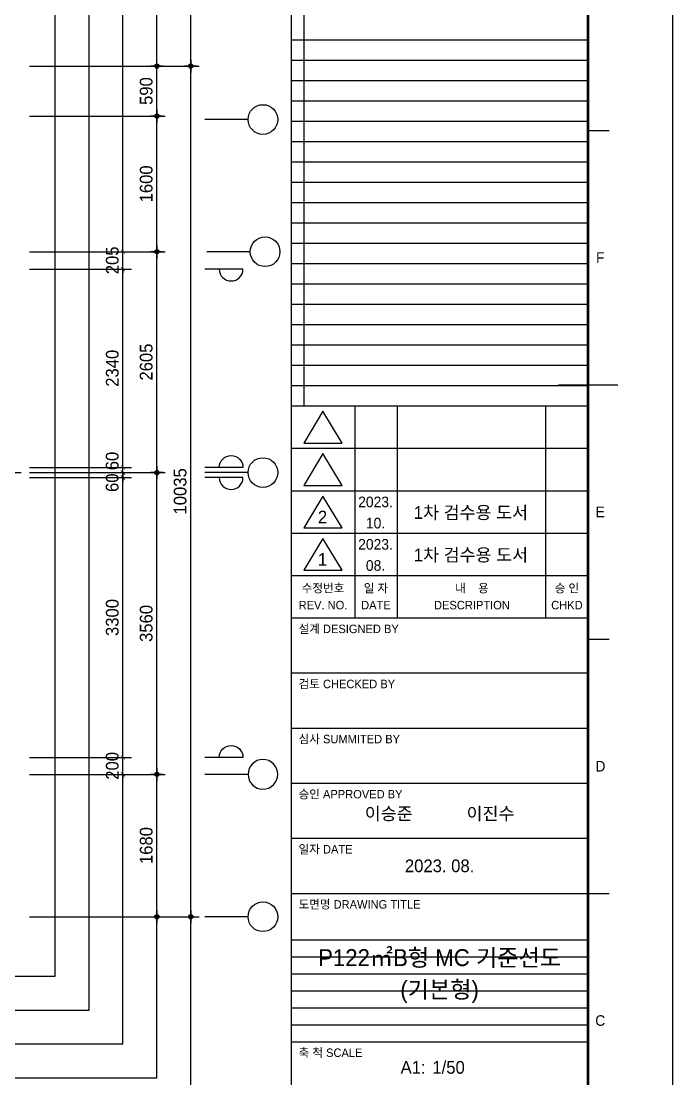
# Model space of a CAD drawing. Header units: millimetres. Extents: x 0 to 92204, y -190080 to 23760.
# Drawn here: x 34366 to 42050, y -124018 to -111541 of the extents above; entities that cross this region are included whole.
import ezdxf
from ezdxf.enums import TextEntityAlignment as Align

# ---------------------------------------------------------------- set-up
doc = ezdxf.new("R2010")
doc.units = ezdxf.units.MM
doc.header["$LTSCALE"] = 100
doc.linetypes.add('AUDIT_D_220706163347-0', pattern=[0])
doc.linetypes.add('CEN', pattern=[62, 60, -1, 0, -1])
doc.layers.get('defpoints').update_dxf_attribs({"color": 139})
for name, color, linetype in [('00-FORM TEX', 3, 'Continuous'), ('A-치수', 7, 'AUDIT_D_220706163347-0'), ('AA-BORD-FORM', 7, 'Continuous'), ('AA-BORD-TEXT', 3, 'Continuous'), ('AA-XXXX-DIMS', 7, 'Continuous'), ('CEN_CON', 1, 'CEN'), ('DIM', 7, 'AUDIT_D_220706163347-0'), ('sheet-안양진흥$0$AA-BORD-TEXT', 3, 'Continuous')]:
    doc.layers.add(name, color=color, linetype=linetype)
doc.styles.add('HAUD01', font='Dotum.ttf')
doc.styles.add('sheet-안양진흥$0$HAUD01', font='Dotum.ttf')
doc.styles.add('맑은고딕', font='malgun.ttf', dxfattribs={"width": 0.9})
doc.dimstyles.new('DIM-50', dxfattribs={"dimscale": 50, "dimtxt": 3, "dimasz": 1, "dimexe": 2, "dimexo": 2, "dimgap": 1, "dimtad": 1, "dimdec": 0, "dimzin": 0, "dimdsep": 46, "dimtxsty": '맑은고딕', "dimblk1": 'DIMDOT', "dimblk2": 'DIMDOT', "dimsah": 1, "dimcen": 0.09, "dimdle": 2, "dimclrd": 7, "dimclre": 7, "dimclrt": 3, "dimadec": 0, "dimazin": 0, "dimtfac": 1, "dimtdec": 0, "dimtix": 1, "dimtmove": 2, "dimatfit": 3, "dimldrblk": 'DIMDOT', "dimfxl": 1, "dimtolj": 1, "dimtzin": 0, "dimarcsym": 0})
doc.dimstyles.new('MCDIM-50', dxfattribs={"dimscale": 50, "dimtxt": 3, "dimasz": 1, "dimexe": 2, "dimexo": 2, "dimgap": 1, "dimtad": 1, "dimdec": 0, "dimzin": 0, "dimdsep": 46, "dimtxsty": '맑은고딕', "dimblk1": 'ARCHTICK', "dimblk2": 'ARCHTICK', "dimsah": 1, "dimcen": 0.09, "dimdle": 2, "dimclrd": 7, "dimclre": 7, "dimclrt": 3, "dimadec": 0, "dimazin": 0, "dimtfac": 1, "dimtdec": 0, "dimtix": 1, "dimtmove": 2, "dimatfit": 3, "dimldrblk": 'ARCHTICK', "dimfxl": 1, "dimtolj": 1, "dimtzin": 0, "dimarcsym": 0})

# ---------------------------------------------------------------- blocks, each defined once
blk = doc.blocks.new('중심')
at = {"layer": 'DIM'}
blk.add_line((-350, 0), (0, 0), dxfattribs=at)
blk.add_circle((-470, 0), 120, dxfattribs=at)
blk = doc.blocks.new('DIMDOT')
at = {"layer": 'AA-XXXX-DIMS'}
for p, q in [((-1.5, 0), (1.5, 0)), ((0, -1.5), (0, 1.5))]:
    blk.add_line(p, q, dxfattribs=at)
for radius in [0.5, 0.25]:
    blk.add_circle((0, 0), radius, dxfattribs=at)
blk = doc.blocks.new('*D2986')
at = {"layer": 'defpoints', "color": 0, "transparency": 16777216}
for p in [(34366, -144186), (35966, -144186), (34366, -145866)]:
    blk.add_point(p, dxfattribs=at)
at = {"layer": 'DIM', "color": 7, "lineweight": -2, "transparency": 16777216}
for p, q in [((34466, -144186), (36066, -144186)), ((35966, -145816), (35966, -144236)), ((34466, -145866), (36066, -145866))]:
    blk.add_line(p, q, dxfattribs=at)
at = {"layer": 'DIM', "color": 7, "lineweight": -2, "transparency": 16777216, "xscale": 50, "yscale": 50, "zscale": 50}
for p, rotation in [((35966, -144186), 90), ((35966, -145866), 270)]:
    blk.add_blockref('DIMDOT', p, dxfattribs=dict(at, rotation=rotation))
at = {"layer": 'DIM', "color": 3, "transparency": 16777216, "insert": (35841, -145026), "char_height": 150, "attachment_point": 5, "rotation": 90, "style": 'HAUD01'}
blk.add_mtext('\\A1;1680', dxfattribs=at)
blk = doc.blocks.new('*D2987')
at = {"layer": 'defpoints', "color": 0, "transparency": 16777216}
for p in [(34366, -140626), (35966, -140626), (34366, -144186)]:
    blk.add_point(p, dxfattribs=at)
at = {"layer": 'DIM', "color": 7, "lineweight": -2, "transparency": 16777216}
for p, q in [((34466, -140626), (36066, -140626)), ((35966, -144136), (35966, -140676)), ((34466, -144186), (36066, -144186))]:
    blk.add_line(p, q, dxfattribs=at)
at = {"layer": 'DIM', "color": 7, "lineweight": -2, "transparency": 16777216, "xscale": 50, "yscale": 50, "zscale": 50}
for p, rotation in [((35966, -140626), 90), ((35966, -144186), 270)]:
    blk.add_blockref('DIMDOT', p, dxfattribs=dict(at, rotation=rotation))
at = {"layer": 'DIM', "color": 3, "transparency": 16777216, "insert": (35841, -142406), "char_height": 150, "attachment_point": 5, "rotation": 90, "style": 'HAUD01'}
blk.add_mtext('\\A1;3560', dxfattribs=at)
blk = doc.blocks.new('*D2988')
at = {"layer": 'defpoints', "color": 0, "transparency": 16777216}
for p in [(34366, -138021), (35966, -138021), (34366, -140626)]:
    blk.add_point(p, dxfattribs=at)
at = {"layer": 'DIM', "color": 7, "lineweight": -2, "transparency": 16777216}
for p, q in [((34466, -138021), (36066, -138021)), ((35966, -140576), (35966, -138071)), ((34466, -140626), (36066, -140626))]:
    blk.add_line(p, q, dxfattribs=at)
at = {"layer": 'DIM', "color": 7, "lineweight": -2, "transparency": 16777216, "xscale": 50, "yscale": 50, "zscale": 50}
for p, rotation in [((35966, -138021), 90), ((35966, -140626), 270)]:
    blk.add_blockref('DIMDOT', p, dxfattribs=dict(at, rotation=rotation))
at = {"layer": 'DIM', "color": 3, "transparency": 16777216, "insert": (35841, -139323), "char_height": 150, "attachment_point": 5, "rotation": 90, "style": 'HAUD01'}
blk.add_mtext('\\A1;2605', dxfattribs=at)
blk = doc.blocks.new('*D2989')
at = {"layer": 'defpoints', "color": 0, "transparency": 16777216}
for p in [(34366, -136421), (35966, -136421), (34366, -138021)]:
    blk.add_point(p, dxfattribs=at)
at = {"layer": 'DIM', "color": 7, "lineweight": -2, "transparency": 16777216}
for p, q in [((34466, -136421), (36066, -136421)), ((35966, -137971), (35966, -136471)), ((34466, -138021), (36066, -138021))]:
    blk.add_line(p, q, dxfattribs=at)
at = {"layer": 'DIM', "color": 7, "lineweight": -2, "transparency": 16777216, "xscale": 50, "yscale": 50, "zscale": 50}
for p, rotation in [((35966, -136421), 90), ((35966, -138021), 270)]:
    blk.add_blockref('DIMDOT', p, dxfattribs=dict(at, rotation=rotation))
at = {"layer": 'DIM', "color": 3, "transparency": 16777216, "insert": (35841, -137221), "char_height": 150, "attachment_point": 5, "rotation": 90, "style": 'HAUD01'}
blk.add_mtext('\\A1;1600', dxfattribs=at)
blk = doc.blocks.new('*D2990')
at = {"layer": 'defpoints', "color": 0, "transparency": 16777216}
for p in [(34366, -135831), (35966, -135831), (34366, -136421)]:
    blk.add_point(p, dxfattribs=at)
at = {"layer": 'DIM', "color": 7, "lineweight": -2, "transparency": 16777216}
for p, q in [((34466, -135831), (36066, -135831)), ((35966, -136371), (35966, -135881)), ((34466, -136421), (36066, -136421))]:
    blk.add_line(p, q, dxfattribs=at)
at = {"layer": 'DIM', "color": 7, "lineweight": -2, "transparency": 16777216, "xscale": 50, "yscale": 50, "zscale": 50}
for p, rotation in [((35966, -135831), 90), ((35966, -136421), 270)]:
    blk.add_blockref('DIMDOT', p, dxfattribs=dict(at, rotation=rotation))
at = {"layer": 'DIM', "color": 3, "transparency": 16777216, "insert": (35841, -136126), "char_height": 150, "attachment_point": 5, "rotation": 90, "style": 'HAUD01'}
blk.add_mtext('\\A1;590', dxfattribs=at)
blk = doc.blocks.new('*D2991')
at = {"layer": 'defpoints', "color": 0, "transparency": 16777216}
for p in [(34366, -133416), (36366, -133416), (34366, -135831)]:
    blk.add_point(p, dxfattribs=at)
at = {"layer": 'DIM', "color": 7, "lineweight": -2, "transparency": 16777216}
for p, q in [((34466, -133416), (36466, -133416)), ((36366, -135781), (36366, -133466)), ((34466, -135831), (36466, -135831))]:
    blk.add_line(p, q, dxfattribs=at)
at = {"layer": 'DIM', "color": 7, "lineweight": -2, "transparency": 16777216, "xscale": 50, "yscale": 50, "zscale": 50}
for p, rotation in [((36366, -133416), 90), ((36366, -135831), 270)]:
    blk.add_blockref('DIMDOT', p, dxfattribs=dict(at, rotation=rotation))
at = {"layer": 'DIM', "color": 3, "transparency": 16777216, "insert": (36241, -134623), "char_height": 150, "attachment_point": 5, "rotation": 90, "style": 'HAUD01'}
blk.add_mtext('\\A1;2415', dxfattribs=at)
blk = doc.blocks.new('*D2992')
at = {"layer": 'defpoints', "color": 0, "transparency": 16777216}
for p in [(34366, -135831), (36366, -135831), (34366, -145866)]:
    blk.add_point(p, dxfattribs=at)
at = {"layer": 'DIM', "color": 7, "lineweight": -2, "transparency": 16777216}
for p, q in [((34466, -135831), (36466, -135831)), ((36366, -145816), (36366, -135881)), ((34466, -145866), (36466, -145866))]:
    blk.add_line(p, q, dxfattribs=at)
at = {"layer": 'DIM', "color": 7, "lineweight": -2, "transparency": 16777216, "xscale": 50, "yscale": 50, "zscale": 50}
for p, rotation in [((36366, -135831), 90), ((36366, -145866), 270)]:
    blk.add_blockref('DIMDOT', p, dxfattribs=dict(at, rotation=rotation))
at = {"layer": 'DIM', "color": 3, "transparency": 16777216, "insert": (36241, -140848), "char_height": 150, "attachment_point": 5, "rotation": 90, "style": 'HAUD01'}
blk.add_mtext('\\A1;10035', dxfattribs=at)
blk = doc.blocks.new('_ArchTick')
at = {"color": 0, "linetype": 'ByBlock', "const_width": 0.15}
blk.add_lwpolyline([(-0.5, -0.5), (0.5, 0.5)], dxfattribs=at)
blk = doc.blocks.new('*D2993')
at = {"layer": 'defpoints', "color": 0, "linetype": 'ByBlock', "transparency": 16777216}
for p in [(34366, -143986), (35566, -143986), (34366, -144186)]:
    blk.add_point(p, dxfattribs=at)
at = {"layer": 'DIM', "color": 7, "linetype": 'ByBlock', "lineweight": -2, "transparency": 16777216}
for p, q in [((35566, -143986), (35566, -143936)), ((34466, -143986), (35666, -143986)), ((35566, -144186), (35566, -143986)), ((34466, -144186), (35666, -144186)), ((35566, -144186), (35566, -144236))]:
    blk.add_line(p, q, dxfattribs=at)
at = {"layer": 'DIM', "color": 7, "linetype": 'ByBlock', "lineweight": -2, "transparency": 16777216, "xscale": 50, "yscale": 50, "zscale": 50}
for p, rotation in [((35566, -143986), 270), ((35566, -144186), 90)]:
    blk.add_blockref('_ArchTick', p, dxfattribs=dict(at, rotation=rotation))
at = {"layer": 'DIM', "color": 3, "linetype": 'ByBlock', "transparency": 16777216, "insert": (35441, -144086), "char_height": 150, "attachment_point": 5, "rotation": 90, "style": 'HAUD01'}
blk.add_mtext('\\A1;200', dxfattribs=at)
blk = doc.blocks.new('*D2994')
at = {"layer": 'defpoints', "color": 0, "linetype": 'ByBlock', "transparency": 16777216}
for p in [(34366, -140686), (35566, -140686), (34366, -143986)]:
    blk.add_point(p, dxfattribs=at)
at = {"layer": 'DIM', "color": 7, "linetype": 'ByBlock', "lineweight": -2, "transparency": 16777216}
for p, q in [((35566, -144086), (35566, -140586)), ((34466, -140686), (35666, -140686)), ((34466, -143986), (35666, -143986))]:
    blk.add_line(p, q, dxfattribs=at)
at = {"layer": 'DIM', "color": 7, "linetype": 'ByBlock', "lineweight": -2, "transparency": 16777216, "xscale": 50, "yscale": 50, "zscale": 50}
for p, rotation in [((35566, -140686), 90), ((35566, -143986), 270)]:
    blk.add_blockref('_ArchTick', p, dxfattribs=dict(at, rotation=rotation))
at = {"layer": 'DIM', "color": 3, "linetype": 'ByBlock', "transparency": 16777216, "insert": (35441, -142336), "char_height": 150, "attachment_point": 5, "rotation": 90, "style": 'HAUD01'}
blk.add_mtext('\\A1;3300', dxfattribs=at)
blk = doc.blocks.new('*D2995')
at = {"layer": 'defpoints', "color": 0, "linetype": 'ByBlock', "transparency": 16777216}
for p in [(34366, -140626), (34366, -140686), (35566, -140626)]:
    blk.add_point(p, dxfattribs=at)
at = {"layer": 'DIM', "color": 7, "linetype": 'ByBlock', "lineweight": -2, "transparency": 16777216}
for p, q in [((35566, -140626), (35566, -140576)), ((34466, -140626), (35666, -140626)), ((34466, -140686), (35666, -140686)), ((35566, -140686), (35566, -140626)), ((35566, -140686), (35566, -140736))]:
    blk.add_line(p, q, dxfattribs=at)
at = {"layer": 'DIM', "color": 7, "linetype": 'ByBlock', "lineweight": -2, "transparency": 16777216, "xscale": 50, "yscale": 50, "zscale": 50}
for p, rotation in [((35566, -140626), 270), ((35566, -140686), 90)]:
    blk.add_blockref('_ArchTick', p, dxfattribs=dict(at, rotation=rotation))
at = {"layer": 'DIM', "color": 3, "linetype": 'ByBlock', "transparency": 16777216, "insert": (35440, -140746), "char_height": 150, "attachment_point": 5, "rotation": 90, "style": 'HAUD01'}
blk.add_mtext('\\A1;60', dxfattribs=at)
blk = doc.blocks.new('*D2996')
at = {"layer": 'defpoints', "color": 0, "linetype": 'ByBlock', "transparency": 16777216}
for p in [(34366, -140566), (35566, -140566), (34366, -140626)]:
    blk.add_point(p, dxfattribs=at)
at = {"layer": 'DIM', "color": 7, "linetype": 'ByBlock', "lineweight": -2, "transparency": 16777216}
for p, q in [((34466, -140566), (35666, -140566)), ((35566, -140566), (35566, -140516)), ((35566, -140626), (35566, -140566)), ((34466, -140626), (35666, -140626)), ((35566, -140626), (35566, -140676))]:
    blk.add_line(p, q, dxfattribs=at)
at = {"layer": 'DIM', "color": 7, "linetype": 'ByBlock', "lineweight": -2, "transparency": 16777216, "xscale": 50, "yscale": 50, "zscale": 50}
for p, rotation in [((35566, -140566), 270), ((35566, -140626), 90)]:
    blk.add_blockref('_ArchTick', p, dxfattribs=dict(at, rotation=rotation))
at = {"layer": 'DIM', "color": 3, "linetype": 'ByBlock', "transparency": 16777216, "insert": (35440, -140490), "char_height": 150, "attachment_point": 5, "rotation": 90, "style": 'HAUD01'}
blk.add_mtext('\\A1;60', dxfattribs=at)
blk = doc.blocks.new('*D2997')
at = {"layer": 'defpoints', "color": 0, "linetype": 'ByBlock', "transparency": 16777216}
for p in [(34366, -138226), (35566, -138226), (34366, -140566)]:
    blk.add_point(p, dxfattribs=at)
at = {"layer": 'DIM', "color": 7, "linetype": 'ByBlock', "lineweight": -2, "transparency": 16777216}
for p, q in [((34466, -138226), (35666, -138226)), ((35566, -140666), (35566, -138126)), ((34466, -140566), (35666, -140566))]:
    blk.add_line(p, q, dxfattribs=at)
at = {"layer": 'DIM', "color": 7, "linetype": 'ByBlock', "lineweight": -2, "transparency": 16777216, "xscale": 50, "yscale": 50, "zscale": 50}
for p, rotation in [((35566, -138226), 90), ((35566, -140566), 270)]:
    blk.add_blockref('_ArchTick', p, dxfattribs=dict(at, rotation=rotation))
at = {"layer": 'DIM', "color": 3, "linetype": 'ByBlock', "transparency": 16777216, "insert": (35441, -139396), "char_height": 150, "attachment_point": 5, "rotation": 90, "style": 'HAUD01'}
blk.add_mtext('\\A1;2340', dxfattribs=at)
blk = doc.blocks.new('*D2998')
at = {"layer": 'defpoints', "color": 0, "linetype": 'ByBlock', "transparency": 16777216}
for p in [(34366, -138021), (35566, -138021), (34366, -138226)]:
    blk.add_point(p, dxfattribs=at)
at = {"layer": 'DIM', "color": 7, "linetype": 'ByBlock', "lineweight": -2, "transparency": 16777216}
for p, q in [((35566, -138021), (35566, -137971)), ((34466, -138021), (35666, -138021)), ((35566, -138226), (35566, -138021)), ((34466, -138226), (35666, -138226)), ((35566, -138226), (35566, -138276))]:
    blk.add_line(p, q, dxfattribs=at)
at = {"layer": 'DIM', "color": 7, "linetype": 'ByBlock', "lineweight": -2, "transparency": 16777216, "xscale": 50, "yscale": 50, "zscale": 50}
for p, rotation in [((35566, -138021), 270), ((35566, -138226), 90)]:
    blk.add_blockref('_ArchTick', p, dxfattribs=dict(at, rotation=rotation))
at = {"layer": 'DIM', "color": 3, "linetype": 'ByBlock', "transparency": 16777216, "insert": (35441, -138123), "char_height": 150, "attachment_point": 5, "rotation": 90, "style": 'HAUD01'}
blk.add_mtext('\\A1;205', dxfattribs=at)
blk = doc.blocks.new('XR-FORM 청주월명')
at = {"layer": 'AA-BORD-FORM', "color": 2}
for p, q in [((751, 577), (751, 17)), ((821, 357), (826, 357)), ((814, 297), (828, 297)), ((821, 237), (826, 237)), ((821, 177), (826, 177))]:
    blk.add_line(p, q, dxfattribs=at)
at = {"layer": 'AA-BORD-FORM', "color": 3}
for p, q in [((751, 292), (821, 292)), ((766, 292), (766, 282)), ((776, 292), (776, 282)), ((811, 292), (811, 282)), ((751, 282), (821, 282)), ((766, 282), (766, 272)), ((776, 282), (776, 272)), ((811, 282), (811, 272)), ((751, 272), (821, 272)), ((766, 272), (766, 262)), ((776, 272), (776, 262)), ((811, 272), (811, 262)), ((751, 262), (821, 262)), ((766, 262), (766, 252)), ((776, 262), (776, 252)), ((811, 262), (811, 252)), ((751, 252), (821, 252)), ((766, 252), (766, 242)), ((776, 252), (776, 242)), ((811, 252), (811, 242)), ((751, 242), (821, 242)), ((751, 229), (821, 229)), ((751, 216), (821, 216)), ((751, 203), (821, 203)), ((751, 190), (821, 190)), ((751, 177), (821, 177)), ((751, 142), (821, 142))]:
    blk.add_line(p, q, dxfattribs=at)
at = {"layer": 'AA-BORD-FORM', "color": 1}
blk.add_lwpolyline([(0, 0), (841, 0), (841, 594), (0, 594)], close=True, dxfattribs=at)
at = {"layer": 'AA-BORD-FORM', "color": 2, "const_width": 0.682}
blk.add_lwpolyline([(21, 17), (21, 577), (821, 577), (821, 17)], close=True, dxfattribs=at)
at = {"layer": 'AA-BORD-FORM', "color": 7}
for points in [[(763, 283.24), (758.5, 290.74), (754, 283.24)], [(763, 273.24), (758.5, 280.74), (754, 273.24)], [(763, 263.24), (758.5, 270.74), (754, 263.24)], [(763, 253.24), (758.5, 260.74), (754, 253.24)], [(763, 253.24), (758.5, 260.74), (754, 253.24)]]:
    blk.add_lwpolyline(points, close=True, dxfattribs=at)
at = {"layer": 'defpoints'}
for p, q in [((754, 436), (754, 292)), ((751, 378.4), (821, 378.4)), ((751, 373.6), (821, 373.6)), ((751, 368.8), (821, 368.8)), ((751, 364), (821, 364)), ((751, 359.2), (821, 359.2)), ((751, 354.4), (821, 354.4)), ((751, 349.6), (821, 349.6)), ((751, 344.8), (821, 344.8)), ((751, 340), (821, 340)), ((751, 335.2), (821, 335.2)), ((751, 330.4), (821, 330.4)), ((751, 325.6), (821, 325.6)), ((751, 320.8), (821, 320.8)), ((751, 316), (821, 316)), ((751, 311.2), (821, 311.2)), ((751, 306.4), (821, 306.4)), ((751, 301.6), (821, 301.6)), ((751, 296.8), (821, 296.8)), ((751, 166), (821, 166)), ((751, 162), (821, 162)), ((751, 158), (821, 158)), ((751, 154), (821, 154)), ((751, 150), (821, 150)), ((751, 146), (821, 146))]:
    blk.add_line(p, q, dxfattribs=at)
at = {"layer": 'AA-BORD-TEXT', "color": 7, "style": 'HAUD01'}
for s, p in [('F', (823.89, 327)), ('E', (823.89, 267)), ('D', (823.93, 207)), ('C', (823.88, 147))]:
    blk.add_text(s, height=2.5, dxfattribs=at).set_placement(p, align=Align.MIDDLE_CENTER)
at = {"layer": 'AA-BORD-TEXT', "color": 3, "style": 'HAUD01'}
for s, height, rotation, p in [('수정번호', 2, 360, (758.5, 249)), ('일 자', 2, 360, (770.98, 249)), ('내    용', 2, 360, (793.62, 249)), ('승 인', 2, 360, (816.02, 249)), ('REV. NO.', 2, 360, (758.5, 245)), ('DATE', 2, 360, (770.98, 245)), ('DESCRIPTION', 2, 360, (793.62, 245)), ('CHKD', 2, 360, (816.02, 245)), ('이승준', 3, 0, (774, 195.82)), ('이진수', 3, 0, (798, 195.82)), ('2023. 08.', 3, 0, (786, 183.5))]:
    blk.add_text(s, height=height, rotation=rotation, dxfattribs=at).set_placement(p, align=Align.MIDDLE_CENTER)
for s, p in [('설계 DESIGNED BY', (752.75, 238.4)), ('검토 CHECKED BY', (752.75, 225.4)), ('심사 SUMMITED BY', (752.75, 212.4)), ('승인 APPROVED BY', (752.75, 199.4)), ('일자 DATE', (752.75, 186.4)), ('도면명 DRAWING TITLE', (752.75, 173.4)), ('축 척 SCALE', (752.75, 138.4))]:
    blk.add_text(s, height=2, rotation=360, dxfattribs=at).set_placement(p)
at = {"layer": 'AA-BORD-TEXT', "style": 'HAUD01'}
blk.add_text('A1:', height=3, dxfattribs=at).set_placement((776.8, 134.45))
at = {"layer": 'sheet-안양진흥$0$AA-BORD-TEXT', "style": 'sheet-안양진흥$0$HAUD01'}
for s, height, p in [('2023.', 2.5, (770.89, 269.35)), ('2', 3, (758.39, 265.79)), ('1차 검수용 도서', 3, (793.39, 266.85)), ('10.', 2.5, (770.89, 264.35)), ('2023.', 2.5, (770.89, 259.35)), ('1', 3, (758.39, 255.79)), ('1차 검수용 도서', 3, (793.39, 256.85)), ('08.', 2.5, (770.89, 254.35))]:
    blk.add_text(s, height=height, dxfattribs=at).set_placement(p, align=Align.MIDDLE_CENTER)
blk = doc.blocks.new('DIM-1108')
at = {"layer": 'DIM'}
for points in [[(36701.7, -138225.9, 1), (36981.7, -138225.9), (36531.7, -138225.9)], [(36701.7, -140565.9, -1), (36981.7, -140565.9), (36531.7, -140565.9)], [(36701.7, -140685.9, 1), (36981.7, -140685.9), (36531.7, -140685.9)], [(36701.7, -143985.9, -1), (36981.7, -143985.9), (36531.7, -143985.9)]]:
    blk.add_lwpolyline(points, format="xyb", dxfattribs=at)
at = {"layer": 'A-치수', "xscale": 1.458333333333333, "yscale": 1.458333333333333, "zscale": 1.458333333333333, "rotation": 180}
for p in [(36531.7, -136461.5), (36556.7, -138020.9), (36531.7, -140625.9), (36531.7, -145865.9)]:
    blk.add_blockref('중심', p, dxfattribs=at)
at = {"layer": 'A-치수', "xscale": -1.458333333333333, "yscale": 1.458333333333333, "zscale": 1.458333333333333}
blk.add_blockref('중심', (36531.7, -144185.9), dxfattribs=at)
at = {"layer": 'DIM'}
for base, p1, p2, override, picture, middle in [((36366.1, -133415.9), (34366.1, -135830.9), (34366.1, -133415.9), {"dimtxsty": 'HAUD01'}, '*D2991', (36241, -134623.4)), ((35966.1, -135830.9), (34366.1, -136420.9), (34366.1, -135830.9), {"dimscale": 50, "dimtxsty": 'HAUD01'}, '*D2990', (35841, -136125.9)), ((36366.1, -135830.9), (34366.1, -145865.9), (34366.1, -135830.9), {"dimscale": 50, "dimtxsty": 'HAUD01'}, '*D2992', (36241, -140848.4)), ((35966.1, -136420.9), (34366.1, -138020.9), (34366.1, -136420.9), {"dimscale": 50, "dimtxsty": 'HAUD01'}, '*D2989', (35841, -137220.9)), ((35966.1, -138020.9), (34366.1, -140625.9), (34366.1, -138020.9), {"dimscale": 50, "dimtxsty": 'HAUD01'}, '*D2988', (35841, -139323.4)), ((35966.1, -140625.9), (34366.1, -144185.9), (34366.1, -140625.9), {"dimscale": 50, "dimtxsty": 'HAUD01'}, '*D2987', (35841, -142405.9)), ((35966.1, -144185.9), (34366.1, -145865.9), (34366.1, -144185.9), {"dimscale": 50, "dimtxsty": 'HAUD01'}, '*D2986', (35841, -145025.9))]:
    dim = blk.add_linear_dim(base=base, p1=p1, p2=p2, angle=270, dimstyle='DIM-50', override=override, dxfattribs=at)
    dim.commit()
    dim.dimension.update_dxf_attribs({"geometry": picture, "text_midpoint": middle})
at = {"layer": 'DIM', "linetype": 'ByBlock'}
for base, p1, p2, picture, middle in [((35566.1, -138020.9), (34366.1, -138225.9), (34366.1, -138020.9), '*D2998', (35441, -138123.4)), ((35566.1, -138225.9), (34366.1, -140565.9), (34366.1, -138225.9), '*D2997', (35441, -139395.9)), ((35566.1, -140685.9), (34366.1, -143985.9), (34366.1, -140685.9), '*D2994', (35441, -142335.9)), ((35566.1, -143985.9), (34366.1, -144185.9), (34366.1, -143985.9), '*D2993', (35441, -144085.9))]:
    dim = blk.add_linear_dim(base=base, p1=p1, p2=p2, angle=270, dimstyle='MCDIM-50', override={"dimtxsty": 'HAUD01'}, dxfattribs=at)
    dim.commit()
    dim.dimension.update_dxf_attribs({"geometry": picture, "text_midpoint": middle})
for base, p1, p2, picture, middle in [((35566.1, -140565.9), (34366.1, -140625.9), (34366.1, -140565.9), '*D2996', (35439.9, -140489.7)), ((35566.1, -140625.9), (34366.1, -140685.9), (34366.1, -140625.9), '*D2995', (35439.9, -140746))]:
    dim = blk.add_linear_dim(base=base, p1=p1, p2=p2, angle=270, dimstyle='MCDIM-50', override={"dimtxsty": 'HAUD01'}, dxfattribs=at)
    dim.commit()
    dim.dimension.update_dxf_attribs({"geometry": picture, "text_midpoint": middle, "dimtype": 128})

msp = doc.modelspace()

# ---------------------------------------------------------------- linework, layer by layer
at = {"layer": 'CEN_CON'}
msp.add_line((33770.6, -116865.9), (34366.1, -116865.9), dxfattribs=at)
at = {"layer": 'defpoints'}
for points in [[(36366.1, -107030.9), (2500.6, -107030.9), (2500.6, -124405.9), (36366.1, -124405.9)], [(35966.1, -107430.9), (2900.6, -107430.9), (2900.6, -124005.9), (35966.1, -124005.9)], [(35566.1, -107830.9), (3300.6, -107830.9), (3300.6, -123605.9), (35566.1, -123605.9)], [(35166.1, -108230.9), (3700.6, -108230.9), (3700.6, -123205.9), (35166.1, -123205.9)], [(34766.1, -108630.9), (4100.6, -108630.9), (4100.6, -122805.9), (34766.1, -122805.9)]]:
    msp.add_lwpolyline(points, close=True, dxfattribs=at)

# ---------------------------------------------------------------- block references
msp.add_blockref('DIM-1108', (0, 23760))
at = {"xscale": 50, "yscale": 50, "zscale": 50}
msp.add_blockref('XR-FORM 청주월명', (0, -130680), dxfattribs=at)

# ---------------------------------------------------------------- texts
at = {"layer": '00-FORM TEX', "color": 3, "style": 'HAUD01'}
for s, p in [('P122㎡B형 MC 기준선도', (39300, -122580)), ('(기본형)', (39300, -122980))]:
    msp.add_text(s, height=200, dxfattribs=at).set_placement(p, align=Align.MIDDLE)
at = {"layer": '00-FORM TEX', "style": 'HAUD01'}
msp.add_text('1/50', height=150, dxfattribs=at).set_placement((39214.9, -123957.6))

doc.saveas('drawing.dxf')
